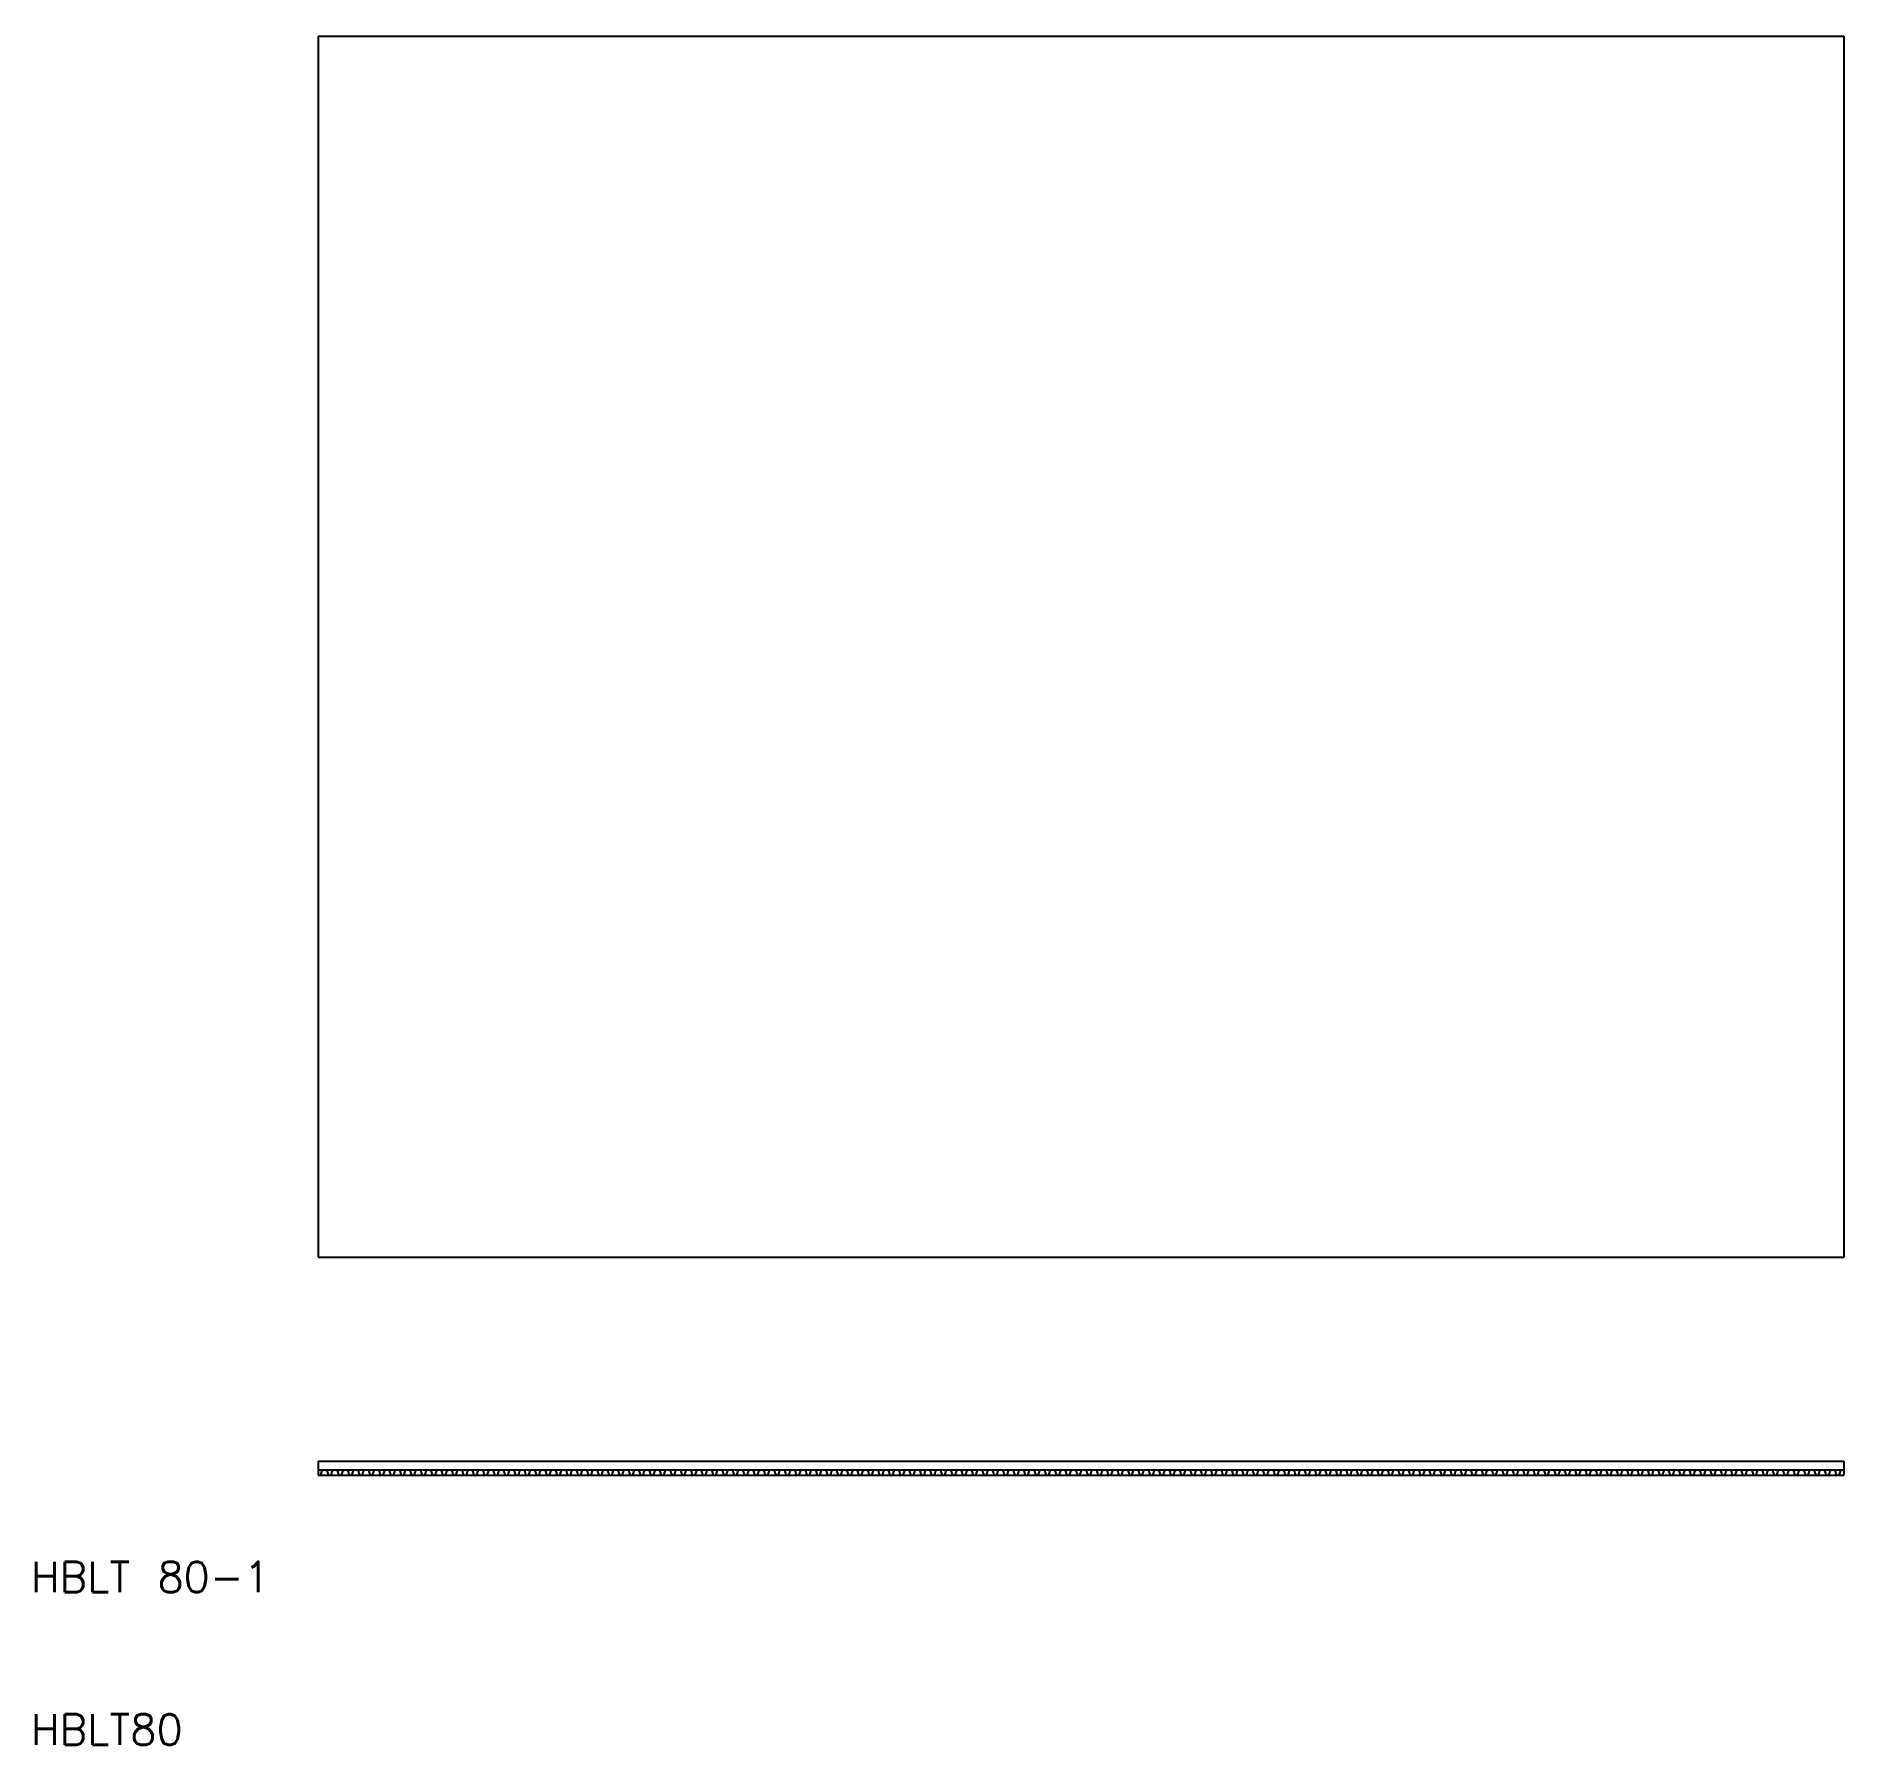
# Model space of a CAD drawing. Extents: x 10 to 129, y 10 to 122.
import ezdxf

# ---------------------------------------------------------------- set-up
doc = ezdxf.new("R2010")
doc.units = 0
doc.layers.get('0').update_dxf_attribs({"linetype": 'CONTINUOUS'})
doc.styles.get("Standard").update_dxf_attribs({"font": 'txt.shx', "bigfont": 'extfont.shx'})

msp = doc.modelspace()

# ---------------------------------------------------------------- linework, layer by layer
at = {"color": 7, "linetype": 'CONTINUOUS'}
for p, q in [((28.83, 121.96), (128.83, 121.96)), ((28.83, 121.96), (28.83, 41.96)), ((128.83, 121.96), (128.83, 41.96)), ((28.83, 41.96), (128.83, 41.96)), ((28.83, 28.58), (128.83, 28.58)), ((28.83, 28.58), (28.83, 27.68)), ((128.83, 28.58), (128.83, 27.68)), ((28.83, 28.03), (128.83, 28.03)), ((28.83, 27.68), (128.83, 27.68)), ((28.99, 27.68), (29.12, 28.03)), ((29.37, 28.03), (29.5, 27.68)), ((29.67, 27.68), (29.8, 28.03)), ((30.06, 28.03), (30.18, 27.68)), ((30.36, 27.68), (30.48, 28.03)), ((30.74, 28.03), (30.86, 27.68)), ((31.04, 27.68), (31.16, 28.03)), ((31.42, 28.03), (31.54, 27.68)), ((31.72, 27.68), (31.84, 28.03)), ((32.1, 28.03), (32.23, 27.68)), ((32.4, 27.68), (32.53, 28.03)), ((32.78, 28.03), (32.91, 27.68)), ((33.08, 27.68), (33.21, 28.03)), ((33.47, 28.03), (33.59, 27.68)), ((33.77, 27.68), (33.89, 28.03)), ((34.15, 28.03), (34.27, 27.68)), ((34.45, 27.68), (34.57, 28.03)), ((34.83, 28.03), (34.95, 27.68)), ((35.13, 27.68), (35.25, 28.03)), ((35.51, 28.03), (35.64, 27.68)), ((35.81, 27.68), (35.94, 28.03)), ((36.19, 28.03), (36.32, 27.68)), ((36.49, 27.68), (36.62, 28.03)), ((36.87, 28.03), (37, 27.68)), ((37.17, 27.68), (37.3, 28.03)), ((37.56, 28.03), (37.68, 27.68)), ((37.86, 27.68), (37.98, 28.03)), ((38.24, 28.03), (38.36, 27.68)), ((38.54, 27.68), (38.66, 28.03)), ((38.92, 28.03), (39.04, 27.68)), ((39.22, 27.68), (39.34, 28.03)), ((39.6, 28.03), (39.73, 27.68)), ((39.9, 27.68), (40.03, 28.03)), ((40.28, 28.03), (40.41, 27.68)), ((40.58, 27.68), (40.71, 28.03)), ((40.96, 28.03), (41.09, 27.68)), ((41.26, 27.68), (41.39, 28.03)), ((41.65, 28.03), (41.77, 27.68)), ((41.95, 27.68), (42.07, 28.03)), ((42.33, 28.03), (42.45, 27.68)), ((42.63, 27.68), (42.75, 28.03)), ((43.01, 28.03), (43.13, 27.68)), ((43.31, 27.68), (43.43, 28.03)), ((43.69, 28.03), (43.82, 27.68)), ((43.99, 27.68), (44.12, 28.03)), ((44.37, 28.03), (44.5, 27.68)), ((44.67, 27.68), (44.8, 28.03)), ((45.06, 28.03), (45.18, 27.68)), ((45.36, 27.68), (45.48, 28.03)), ((45.74, 28.03), (45.86, 27.68)), ((46.04, 27.68), (46.16, 28.03)), ((46.42, 28.03), (46.54, 27.68)), ((46.72, 27.68), (46.84, 28.03)), ((47.1, 28.03), (47.23, 27.68)), ((47.4, 27.68), (47.53, 28.03)), ((47.78, 28.03), (47.91, 27.68)), ((48.08, 27.68), (48.21, 28.03)), ((48.46, 28.03), (48.59, 27.68)), ((48.76, 27.68), (48.89, 28.03)), ((49.15, 28.03), (49.27, 27.68)), ((49.45, 27.68), (49.57, 28.03)), ((49.83, 28.03), (49.95, 27.68)), ((50.13, 27.68), (50.25, 28.03)), ((50.51, 28.03), (50.63, 27.68)), ((50.81, 27.68), (50.93, 28.03)), ((51.19, 28.03), (51.32, 27.68)), ((51.49, 27.68), (51.62, 28.03)), ((51.87, 28.03), (52, 27.68)), ((52.17, 27.68), (52.3, 28.03)), ((52.55, 28.03), (52.68, 27.68)), ((52.85, 27.68), (52.98, 28.03)), ((53.24, 28.03), (53.36, 27.68)), ((53.54, 27.68), (53.66, 28.03)), ((53.92, 28.03), (54.04, 27.68)), ((54.22, 27.68), (54.34, 28.03)), ((54.6, 28.03), (54.72, 27.68)), ((54.9, 27.68), (55.02, 28.03)), ((55.28, 28.03), (55.41, 27.68)), ((55.58, 27.68), (55.71, 28.03)), ((55.96, 28.03), (56.09, 27.68)), ((56.26, 27.68), (56.39, 28.03)), ((56.65, 28.03), (56.77, 27.68)), ((56.95, 27.68), (57.07, 28.03)), ((57.33, 28.03), (57.45, 27.68)), ((57.63, 27.68), (57.75, 28.03)), ((58.01, 28.03), (58.13, 27.68)), ((58.31, 27.68), (58.43, 28.03)), ((58.69, 28.03), (58.82, 27.68)), ((58.99, 27.68), (59.12, 28.03)), ((59.37, 28.03), (59.5, 27.68)), ((59.67, 27.68), (59.8, 28.03)), ((60.05, 28.03), (60.18, 27.68)), ((60.35, 27.68), (60.48, 28.03)), ((60.74, 28.03), (60.86, 27.68)), ((61.04, 27.68), (61.16, 28.03)), ((61.42, 28.03), (61.54, 27.68)), ((61.72, 27.68), (61.84, 28.03)), ((62.1, 28.03), (62.22, 27.68)), ((62.4, 27.68), (62.52, 28.03)), ((62.78, 28.03), (62.91, 27.68)), ((63.08, 27.68), (63.21, 28.03)), ((63.46, 28.03), (63.59, 27.68)), ((63.76, 27.68), (63.89, 28.03)), ((64.14, 28.03), (64.27, 27.68)), ((64.44, 27.68), (64.57, 28.03)), ((64.83, 28.03), (64.95, 27.68)), ((65.13, 27.68), (65.25, 28.03)), ((65.51, 28.03), (65.63, 27.68)), ((65.81, 27.68), (65.93, 28.03)), ((66.19, 28.03), (66.31, 27.68)), ((66.49, 27.68), (66.61, 28.03)), ((66.87, 28.03), (67, 27.68)), ((67.17, 27.68), (67.3, 28.03)), ((67.55, 28.03), (67.68, 27.68)), ((67.85, 27.68), (67.98, 28.03)), ((68.24, 28.03), (68.36, 27.68)), ((68.54, 27.68), (68.66, 28.03)), ((68.92, 28.03), (69.04, 27.68)), ((69.22, 27.68), (69.34, 28.03)), ((69.6, 28.03), (69.72, 27.68)), ((69.9, 27.68), (70.02, 28.03)), ((70.28, 28.03), (70.41, 27.68)), ((70.58, 27.68), (70.71, 28.03)), ((70.96, 28.03), (71.09, 27.68)), ((71.26, 27.68), (71.39, 28.03)), ((71.64, 28.03), (71.77, 27.68)), ((71.94, 27.68), (72.07, 28.03)), ((72.33, 28.03), (72.45, 27.68)), ((72.63, 27.68), (72.75, 28.03)), ((73.01, 28.03), (73.13, 27.68)), ((73.31, 27.68), (73.43, 28.03)), ((73.69, 28.03), (73.81, 27.68)), ((73.99, 27.68), (74.11, 28.03)), ((74.37, 28.03), (74.5, 27.68)), ((74.67, 27.68), (74.8, 28.03)), ((75.05, 28.03), (75.18, 27.68)), ((75.35, 27.68), (75.48, 28.03)), ((75.73, 28.03), (75.86, 27.68)), ((76.03, 27.68), (76.16, 28.03)), ((76.42, 28.03), (76.54, 27.68)), ((76.72, 27.68), (76.84, 28.03)), ((77.1, 28.03), (77.22, 27.68)), ((77.4, 27.68), (77.52, 28.03)), ((77.78, 28.03), (77.9, 27.68)), ((78.08, 27.68), (78.2, 28.03)), ((78.46, 28.03), (78.59, 27.68)), ((78.76, 27.68), (78.89, 28.03)), ((79.14, 28.03), (79.27, 27.68)), ((79.44, 27.68), (79.57, 28.03)), ((79.83, 28.03), (79.95, 27.68)), ((80.13, 27.68), (80.25, 28.03)), ((80.51, 28.03), (80.63, 27.68)), ((80.81, 27.68), (80.93, 28.03)), ((81.19, 28.03), (81.31, 27.68)), ((81.49, 27.68), (81.61, 28.03)), ((81.87, 28.03), (82, 27.68)), ((82.17, 27.68), (82.3, 28.03)), ((82.55, 28.03), (82.68, 27.68)), ((82.85, 27.68), (82.98, 28.03)), ((83.23, 28.03), (83.36, 27.68)), ((83.53, 27.68), (83.66, 28.03)), ((83.92, 28.03), (84.04, 27.68)), ((84.22, 27.68), (84.34, 28.03)), ((84.6, 28.03), (84.72, 27.68)), ((84.9, 27.68), (85.02, 28.03)), ((85.28, 28.03), (85.4, 27.68)), ((85.58, 27.68), (85.7, 28.03)), ((85.96, 28.03), (86.09, 27.68)), ((86.26, 27.68), (86.39, 28.03)), ((86.64, 28.03), (86.77, 27.68)), ((86.94, 27.68), (87.07, 28.03)), ((87.32, 28.03), (87.45, 27.68)), ((87.62, 27.68), (87.75, 28.03)), ((88.01, 28.03), (88.13, 27.68)), ((88.31, 27.68), (88.43, 28.03)), ((88.69, 28.03), (88.81, 27.68)), ((88.99, 27.68), (89.11, 28.03)), ((89.37, 28.03), (89.49, 27.68)), ((89.67, 27.68), (89.79, 28.03)), ((90.05, 28.03), (90.18, 27.68)), ((90.35, 27.68), (90.48, 28.03)), ((90.73, 28.03), (90.86, 27.68)), ((91.03, 27.68), (91.16, 28.03)), ((91.42, 28.03), (91.54, 27.68)), ((91.72, 27.68), (91.84, 28.03)), ((92.1, 28.03), (92.22, 27.68)), ((92.4, 27.68), (92.52, 28.03)), ((92.78, 28.03), (92.9, 27.68)), ((93.08, 27.68), (93.2, 28.03)), ((93.46, 28.03), (93.59, 27.68)), ((93.76, 27.68), (93.89, 28.03)), ((94.14, 28.03), (94.27, 27.68)), ((94.44, 27.68), (94.57, 28.03)), ((94.82, 28.03), (94.95, 27.68)), ((95.12, 27.68), (95.25, 28.03)), ((95.51, 28.03), (95.63, 27.68)), ((95.81, 27.68), (95.93, 28.03)), ((96.19, 28.03), (96.31, 27.68)), ((96.49, 27.68), (96.61, 28.03)), ((96.87, 28.03), (96.99, 27.68)), ((97.17, 27.68), (97.29, 28.03)), ((97.55, 28.03), (97.68, 27.68)), ((97.85, 27.68), (97.98, 28.03)), ((98.23, 28.03), (98.36, 27.68)), ((98.53, 27.68), (98.66, 28.03)), ((98.91, 28.03), (99.04, 27.68)), ((99.21, 27.68), (99.34, 28.03)), ((99.6, 28.03), (99.72, 27.68)), ((99.9, 27.68), (100.02, 28.03)), ((100.28, 28.03), (100.4, 27.68)), ((100.58, 27.68), (100.7, 28.03)), ((100.96, 28.03), (101.08, 27.68)), ((101.26, 27.68), (101.38, 28.03)), ((101.64, 28.03), (101.77, 27.68)), ((101.94, 27.68), (102.07, 28.03)), ((102.32, 28.03), (102.45, 27.68)), ((102.62, 27.68), (102.75, 28.03)), ((103.01, 28.03), (103.13, 27.68)), ((103.31, 27.68), (103.43, 28.03)), ((103.69, 28.03), (103.81, 27.68)), ((103.99, 27.68), (104.11, 28.03)), ((104.37, 28.03), (104.49, 27.68)), ((104.67, 27.68), (104.79, 28.03)), ((105.05, 28.03), (105.18, 27.68)), ((105.35, 27.68), (105.48, 28.03)), ((105.73, 28.03), (105.86, 27.68)), ((106.03, 27.68), (106.16, 28.03)), ((106.41, 28.03), (106.54, 27.68)), ((106.71, 27.68), (106.84, 28.03)), ((107.1, 28.03), (107.22, 27.68)), ((107.4, 27.68), (107.52, 28.03)), ((107.78, 28.03), (107.9, 27.68)), ((108.08, 27.68), (108.2, 28.03)), ((108.46, 28.03), (108.58, 27.68)), ((108.76, 27.68), (108.88, 28.03)), ((109.14, 28.03), (109.27, 27.68)), ((109.44, 27.68), (109.57, 28.03)), ((109.82, 28.03), (109.95, 27.68)), ((110.12, 27.68), (110.25, 28.03)), ((110.5, 28.03), (110.63, 27.68)), ((110.8, 27.68), (110.93, 28.03)), ((111.19, 28.03), (111.31, 27.68)), ((111.49, 27.68), (111.61, 28.03)), ((111.87, 28.03), (111.99, 27.68)), ((112.17, 27.68), (112.29, 28.03)), ((112.55, 28.03), (112.67, 27.68)), ((112.85, 27.68), (112.97, 28.03)), ((113.23, 28.03), (113.36, 27.68)), ((113.53, 27.68), (113.66, 28.03)), ((113.91, 28.03), (114.04, 27.68)), ((114.21, 27.68), (114.34, 28.03)), ((114.6, 28.03), (114.72, 27.68)), ((114.9, 27.68), (115.02, 28.03)), ((115.28, 28.03), (115.4, 27.68)), ((115.58, 27.68), (115.7, 28.03)), ((115.96, 28.03), (116.08, 27.68)), ((116.26, 27.68), (116.38, 28.03)), ((116.64, 28.03), (116.77, 27.68)), ((116.94, 27.68), (117.07, 28.03)), ((117.32, 28.03), (117.45, 27.68)), ((117.62, 27.68), (117.75, 28.03)), ((118, 28.03), (118.13, 27.68)), ((118.3, 27.68), (118.43, 28.03)), ((118.69, 28.03), (118.81, 27.68)), ((118.99, 27.68), (119.11, 28.03)), ((119.37, 28.03), (119.49, 27.68)), ((119.67, 27.68), (119.79, 28.03)), ((120.05, 28.03), (120.17, 27.68)), ((120.35, 27.68), (120.47, 28.03)), ((120.73, 28.03), (120.86, 27.68)), ((121.03, 27.68), (121.16, 28.03)), ((121.41, 28.03), (121.54, 27.68)), ((121.71, 27.68), (121.84, 28.03)), ((122.09, 28.03), (122.22, 27.68)), ((122.39, 27.68), (122.52, 28.03)), ((122.78, 28.03), (122.9, 27.68)), ((123.08, 27.68), (123.2, 28.03)), ((123.46, 28.03), (123.58, 27.68)), ((123.76, 27.68), (123.88, 28.03)), ((124.14, 28.03), (124.26, 27.68)), ((124.44, 27.68), (124.56, 28.03)), ((124.82, 28.03), (124.95, 27.68)), ((125.12, 27.68), (125.25, 28.03)), ((125.5, 28.03), (125.63, 27.68)), ((125.8, 27.68), (125.93, 28.03)), ((126.19, 28.03), (126.31, 27.68)), ((126.49, 27.68), (126.61, 28.03)), ((126.87, 28.03), (126.99, 27.68)), ((127.17, 27.68), (127.29, 28.03)), ((127.55, 28.03), (127.67, 27.68)), ((127.85, 27.68), (127.97, 28.03)), ((128.23, 28.03), (128.36, 27.68)), ((128.53, 27.68), (128.66, 28.03))]:
    msp.add_line(p, q, dxfattribs=at)

# ---------------------------------------------------------------- texts
for s, p in [('HBLT 80-1', (10, 20)), ('HBLT80', (10, 10))]:
    msp.add_text(s, height=2, dxfattribs=at).set_placement(p)

doc.saveas('drawing.dxf')
